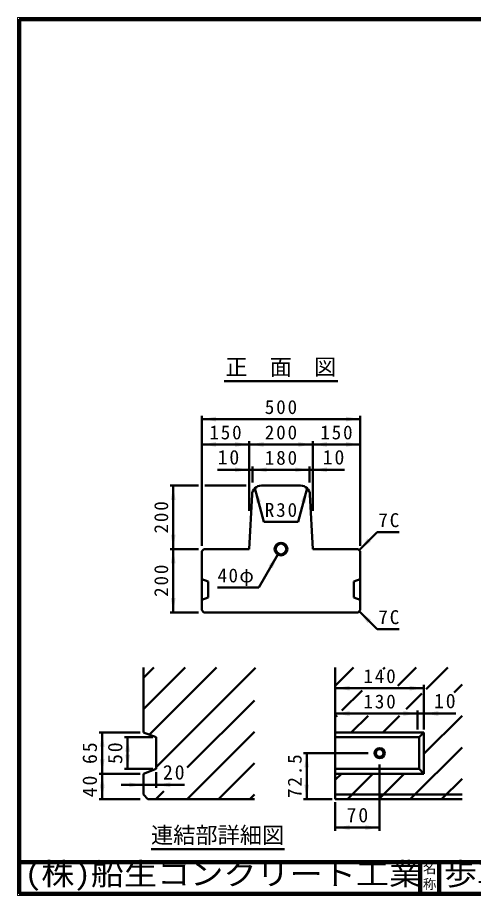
# Model space of a CAD drawing. Units: millimetres, scale not verified. Extents: x 100 to 4105, y 100 to 2870.
# Drawn here: x 100 to 1538, y 100 to 2870 of the extents above; entities that cross this region are included whole.
import ezdxf
from ezdxf.enums import TextEntityAlignment as Align

# ---------------------------------------------------------------- set-up
doc = ezdxf.new("R2010")
doc.units = ezdxf.units.MM
doc.header["$LTSCALE"] = 5
doc.layers.add('V-nasSTD', color=7, linetype='Continuous', lineweight=50)
doc.styles.add('ＭＳ ゴシック', font='')
doc.styles.get('ＭＳ ゴシック').set_extended_font_data('MS Gothic')

msp = doc.modelspace()

# ---------------------------------------------------------------- hatches: boundary and pattern name
at = {"layer": 'V-nasSTD'}
for points in [[(726, 1610.587), (681, 1603.087), (726, 1595.587)], [(1136, 1595.587), (1181, 1603.087), (1136, 1610.587)], [(726, 1515.587), (681, 1523.087), (726, 1530.587)], [(786, 1530.587), (831, 1523.087), (786, 1515.587)], [(876, 1530.587), (831, 1523.087), (876, 1515.587)], [(986, 1515.587), (1031, 1523.087), (986, 1530.587)], [(1076, 1530.587), (1031, 1523.087), (1076, 1515.587)], [(1136, 1515.587), (1181, 1523.087), (1136, 1530.587)], [(786, 1435.587), (831, 1443.087), (786, 1450.587)], [(886, 1450.587), (841, 1443.087), (886, 1435.587)], [(976, 1435.587), (1021, 1443.087), (976, 1450.587)], [(1076, 1435.587), (1031, 1443.087), (1076, 1450.587)], [(598.5, 1348.087), (591, 1393.087), (583.5, 1348.087)], [(867.752, 1343.298), (848.861, 1384.823), (853.263, 1339.416)], [(994.248, 1343.298), (1013.139, 1384.823), (1008.737, 1339.416)], [(583.5, 1238.087), (591, 1193.087), (598.5, 1238.087)], [(1204.017, 1226.71), (1177.5, 1189.587), (1214.623, 1216.104)], [(598.5, 1148.087), (591, 1193.087), (583.5, 1148.087)], [(904.995, 1133.045), (921, 1175.767), (892.005, 1140.545)], [(583.5, 1038.087), (591, 993.087), (598.5, 1038.087)], [(1204.017, 959.464), (1177.5, 996.587), (1214.623, 970.071)], [(1147.088, 761.522), (1102.088, 754.022), (1147.088, 746.522)], [(1337.088, 746.522), (1382.088, 754.022), (1337.088, 761.522)], [(1147.088, 681.522), (1102.088, 674.022), (1147.088, 666.522)], [(1317.088, 666.522), (1362.088, 674.022), (1317.088, 681.522)], [(1427.088, 681.522), (1382.088, 674.022), (1427.088, 666.522)], [(374.588, 569.022), (367.088, 614.022), (359.588, 569.022)], [(454.588, 554.022), (447.088, 599.022), (439.588, 554.022)], [(359.588, 529.022), (367.088, 484.022), (374.588, 529.022)], [(439.588, 544.022), (447.088, 499.022), (454.588, 544.022)], [(1019.588, 504.022), (1012.088, 549.022), (1004.588, 504.022)], [(374.588, 439.022), (367.088, 484.022), (359.588, 439.022)], [(359.588, 449.022), (367.088, 404.022), (374.588, 449.022)], [(452.088, 441.522), (497.088, 449.022), (452.088, 456.522)], [(582.088, 456.522), (537.088, 449.022), (582.088, 441.522)], [(1004.588, 449.022), (1012.088, 404.022), (1019.588, 449.022)], [(1147.088, 321.522), (1102.088, 314.022), (1147.088, 306.522)], [(1197.088, 306.522), (1242.088, 314.022), (1197.088, 321.522)]]:
    msp.add_hatch(color=256, dxfattribs=at).paths.add_polyline_path(points)

# ---------------------------------------------------------------- linework, layer by layer
at = {"layer": 'V-nasSTD', "lineweight": 100}
for p, q in [((105, 2865), (105, 105)), ((4100, 2865), (105, 2865)), ((105, 205), (4100, 205)), ((1370, 205), (1370, 105)), ((1430, 205), (1430, 105)), ((105, 105), (4100, 105))]:
    msp.add_line(p, q, dxfattribs=at)
at = {"layer": 'V-nasSTD'}
for p, q in [((751.5, 1723.087), (1110.5, 1723.087)), ((681, 1613.087), (681, 1203.087)), ((1181, 1613.087), (1181, 1203.087)), ((681, 1603.087), (1181, 1603.087)), ((831, 1533.087), (831, 1313.087)), ((1031, 1533.087), (1031, 1313.087)), ((831, 1523.087), (681, 1523.087)), ((831, 1523.087), (1031, 1523.087)), ((1031, 1523.087), (1181, 1523.087)), ((831, 1443.087), (731, 1443.087)), ((831, 1443.087), (841, 1443.087)), ((841, 1453.087), (841, 1403.087)), ((841, 1443.087), (1021, 1443.087)), ((1021, 1453.087), (1021, 1403.087)), ((1021, 1443.087), (1031, 1443.087)), ((1031, 1443.087), (1131, 1443.087)), ((581, 1393.087), (671, 1393.087)), ((591, 1393.087), (591, 1193.087)), ((821, 1393.087), (691, 1393.087)), ((992.463, 1393.087), (869.537, 1393.087)), ((831, 1193.087), (839.575, 1364.585)), ((848.861, 1384.823), (877.331, 1278.572)), ((1013.139, 1384.823), (984.669, 1278.572)), ((1031, 1193.087), (1022.425, 1364.585)), ((877.331, 1278.572), (984.669, 1278.572)), ((1177.5, 1189.587), (1234.069, 1246.156)), ((1234.069, 1246.156), (1304.069, 1246.156)), ((671, 1193.087), (581, 1193.087)), ((591, 1193.087), (591, 993.087)), ((681, 1186.087), (688, 1193.087)), ((688, 1193.087), (831, 1193.087)), ((1174, 1193.087), (1031, 1193.087)), ((1181, 1186.087), (1174, 1193.087)), ((681, 1186.087), (681, 1000.087)), ((921, 1175.767), (861, 1071.843)), ((1181, 1186.087), (1181, 1000.087)), ((681, 1098.087), (701, 1090.587)), ((701, 1090.587), (701, 1040.587)), ((1181, 1098.087), (1161, 1090.587)), ((1161, 1090.587), (1161, 1040.587)), ((861, 1071.843), (731, 1071.843)), ((701, 1040.587), (681, 1033.087)), ((1161, 1040.587), (1181, 1033.087)), ((681, 1000.087), (688, 993.087)), ((1181, 1000.087), (1174, 993.087)), ((671, 993.087), (581, 993.087)), ((1174, 993.087), (688, 993.087)), ((1177.5, 996.587), (1234.069, 940.018)), ((1234.069, 940.018), (1304.069, 940.018)), ((497.088, 819.022), (497.088, 614.022)), ((497.088, 786.298), (529.811, 819.022)), ((497.088, 687.303), (628.806, 819.022)), ((515.587, 606.808), (727.801, 819.022)), ((537.088, 504.313), (850.641, 817.867)), ((1102.088, 819.022), (1102.088, 404.022)), ((1102.088, 761.298), (1159.811, 819.022)), ((1253.806, 814.022), (1258.806, 819.022)), ((1299.872, 761.093), (1357.801, 819.022)), ((1456.796, 819.022), (1389.159, 751.385)), ((1102.088, 754.022), (1382.088, 754.022)), ((1382.088, 764.022), (1382.088, 624.022)), ((1476.827, 740.057), (1502.088, 765.318)), ((1123.221, 683.437), (1186.735, 746.951)), ((1375.017, 737.242), (1326.052, 688.278)), ((634.956, 503.186), (847.088, 715.318)), ((1102.088, 674.022), (1362.088, 674.022)), ((1102.088, 662.303), (1107.89, 668.105)), ((1205.73, 666.951), (1152.801, 614.022)), ((1304.725, 666.951), (1251.796, 614.022)), ((1362.088, 684.022), (1362.088, 624.022)), ((1362.088, 674.022), (1382.088, 674.022)), ((1382.088, 674.022), (1482.088, 674.022)), ((1382.088, 546.324), (1502.088, 666.324)), ((357.088, 614.022), (487.088, 614.022)), ((367.088, 484.022), (367.088, 614.022)), ((497.088, 614.022), (537.088, 599.022)), ((634.786, 404.022), (847.088, 616.324)), ((1102.088, 614.022), (1382.088, 614.022)), ((1102.088, 484.022), (1102.088, 614.022)), ((1382.088, 614.022), (1367.088, 599.022)), ((1382.088, 614.022), (1382.088, 484.022)), ((437.088, 599.022), (527.088, 599.022)), ((447.088, 499.022), (447.088, 599.022)), ((537.088, 599.022), (537.088, 499.022)), ((1102.088, 599.022), (1367.088, 599.022)), ((1367.088, 599.022), (1367.088, 499.022)), ((1338.781, 404.022), (1502.088, 567.329)), ((1206.088, 549.022), (1002.088, 549.022)), ((1012.088, 549.022), (1012.088, 404.022)), ((437.088, 499.022), (527.088, 499.022)), ((537.088, 499.022), (497.088, 484.022)), ((733.781, 404.022), (847.088, 517.329)), ((1102.088, 499.022), (1367.088, 499.022)), ((1242.088, 513.022), (1242.088, 304.022)), ((1367.088, 499.022), (1382.088, 484.022)), ((357.088, 484.022), (487.088, 484.022)), ((367.088, 404.022), (367.088, 484.022)), ((497.088, 484.022), (497.088, 418.022)), ((537.088, 489.022), (537.088, 439.022)), ((1382.088, 484.022), (1102.088, 484.022)), ((1102.088, 464.313), (1121.796, 484.022)), ((1140.791, 404.022), (1220.791, 484.022)), ((1239.786, 404.022), (1319.786, 484.022)), ((427.088, 449.022), (497.088, 449.022)), ((497.088, 449.022), (537.088, 449.022)), ((537.088, 449.022), (627.088, 449.022)), ((1437.776, 404.022), (1502.088, 468.334)), ((497.088, 418.022), (511.088, 404.022)), ((535.791, 404.022), (560.979, 429.21)), ((832.776, 404.022), (847.088, 418.334)), ((1102.088, 418.022), (1502.088, 418.022)), ((357.088, 404.022), (487.088, 404.022)), ((847.088, 404.022), (511.088, 404.022)), ((1092.088, 404.022), (1002.088, 404.022)), ((1102.088, 404.022), (1502.088, 404.022)), ((1102.088, 304.022), (1102.088, 394.022)), ((1102.088, 314.022), (1242.088, 314.022)), ((521.065, 246.12), (942.325, 246.12))]:
    msp.add_line(p, q, dxfattribs=at)
at = {"layer": 'V-nasSTD', "lineweight": 13}
msp.add_lwpolyline([(100, 100), (100, 2870), (4105, 2870), (4105, 100)], close=True, dxfattribs=at)
at = {"layer": 'V-nasSTD'}
for centre, radius in [((931, 1193.087), 20), ((931, 1193.087), 17), ((1242.088, 549.022), 16), ((1242.088, 549.022), 12)]:
    msp.add_circle(centre, radius, dxfattribs=at)
for centre, start, end in [((869.537, 1363.087), 90, 177.1376), ((992.463, 1363.087), 2.8624, 90)]:
    msp.add_arc(centre, 30, start, end, dxfattribs=at)

# ---------------------------------------------------------------- texts
at = {"layer": 'V-nasSTD', "style": 'ＭＳ ゴシック'}
for s, height, p in [('正\u3000面\u3000図', 51.32, (755.5, 1793.087)), ('連結部詳細図', 51.32, (521.065, 316.12)), ('名', 30.79, (1378.982, 200.999)), ('称', 30.79, (1378.976, 151.01))]:
    msp.add_text(s, height=height, dxfattribs=at).set_placement(p, align=Align.TOP_LEFT)
at = {"layer": 'V-nasSTD', "style": 'ＭＳ ゴシック', "width": 1.1}
for s, p in [('(株)船生コンクリート工業', (122.5, 202.5)), ('歩車道境界ブロック', (1445, 202.47))]:
    msp.add_text(s, height=69.65, dxfattribs=at).set_placement(p, align=Align.TOP_LEFT)
at = {"layer": 'V-nasSTD', "attachment_point": 1, "style": 'ＭＳ ゴシック'}
for s, insert, char_height in [('\\T1.2;500', (880, 1663.087), 43.99), ('\\T1.2;150', (705, 1583.087), 43.99), ('\\T1.2;200', (880, 1583.087), 43.99), ('\\T1.2;150', (1055, 1583.087), 43.99), ('\\T1.19;10', (731, 1505.587), 45.82), ('\\T1.2;180', (880, 1503.087), 43.99), ('\\T1.19;10', (1062.5, 1505.587), 45.82), ('\\T1.2;R30', (880, 1338.572), 43.99), ('\\T1.2;7C', (1238.069, 1306.156), 43.99), ('\\T1.15;40φ', (731, 1131.843), 43.99), ('\\T1.2;7C', (1238.069, 1000.018), 43.99), ('\\T1.2;140', (1191.088, 814.022), 43.99), ('\\T1.2;130', (1191.088, 734.022), 43.99), ('\\T1.19;10', (1413.588, 736.522), 45.82), ('\\T1.19;20', (558.588, 511.522), 45.82), ('\\T1.19;70', (1137.838, 376.522), 45.82)]:
    msp.add_mtext(s, dxfattribs=dict(at, insert=insert, char_height=char_height))
at = {"layer": 'V-nasSTD', "attachment_point": 1, "rotation": 90, "style": 'ＭＳ ゴシック'}
for s, insert, char_height in [('\\T1.2;200', (531, 1242.087), 43.99), ('\\T1.2;200', (531, 1042.087), 43.99), ('\\T1.19;65', (304.588, 514.772), 45.82), ('\\T1.19;50', (384.588, 514.772), 45.82), ('\\T1.2;72.5', (952.088, 407.522), 43.99), ('\\T1.19;40', (304.588, 409.772), 45.82)]:
    msp.add_mtext(s, dxfattribs=dict(at, insert=insert, char_height=char_height))

doc.saveas('drawing.dxf')
